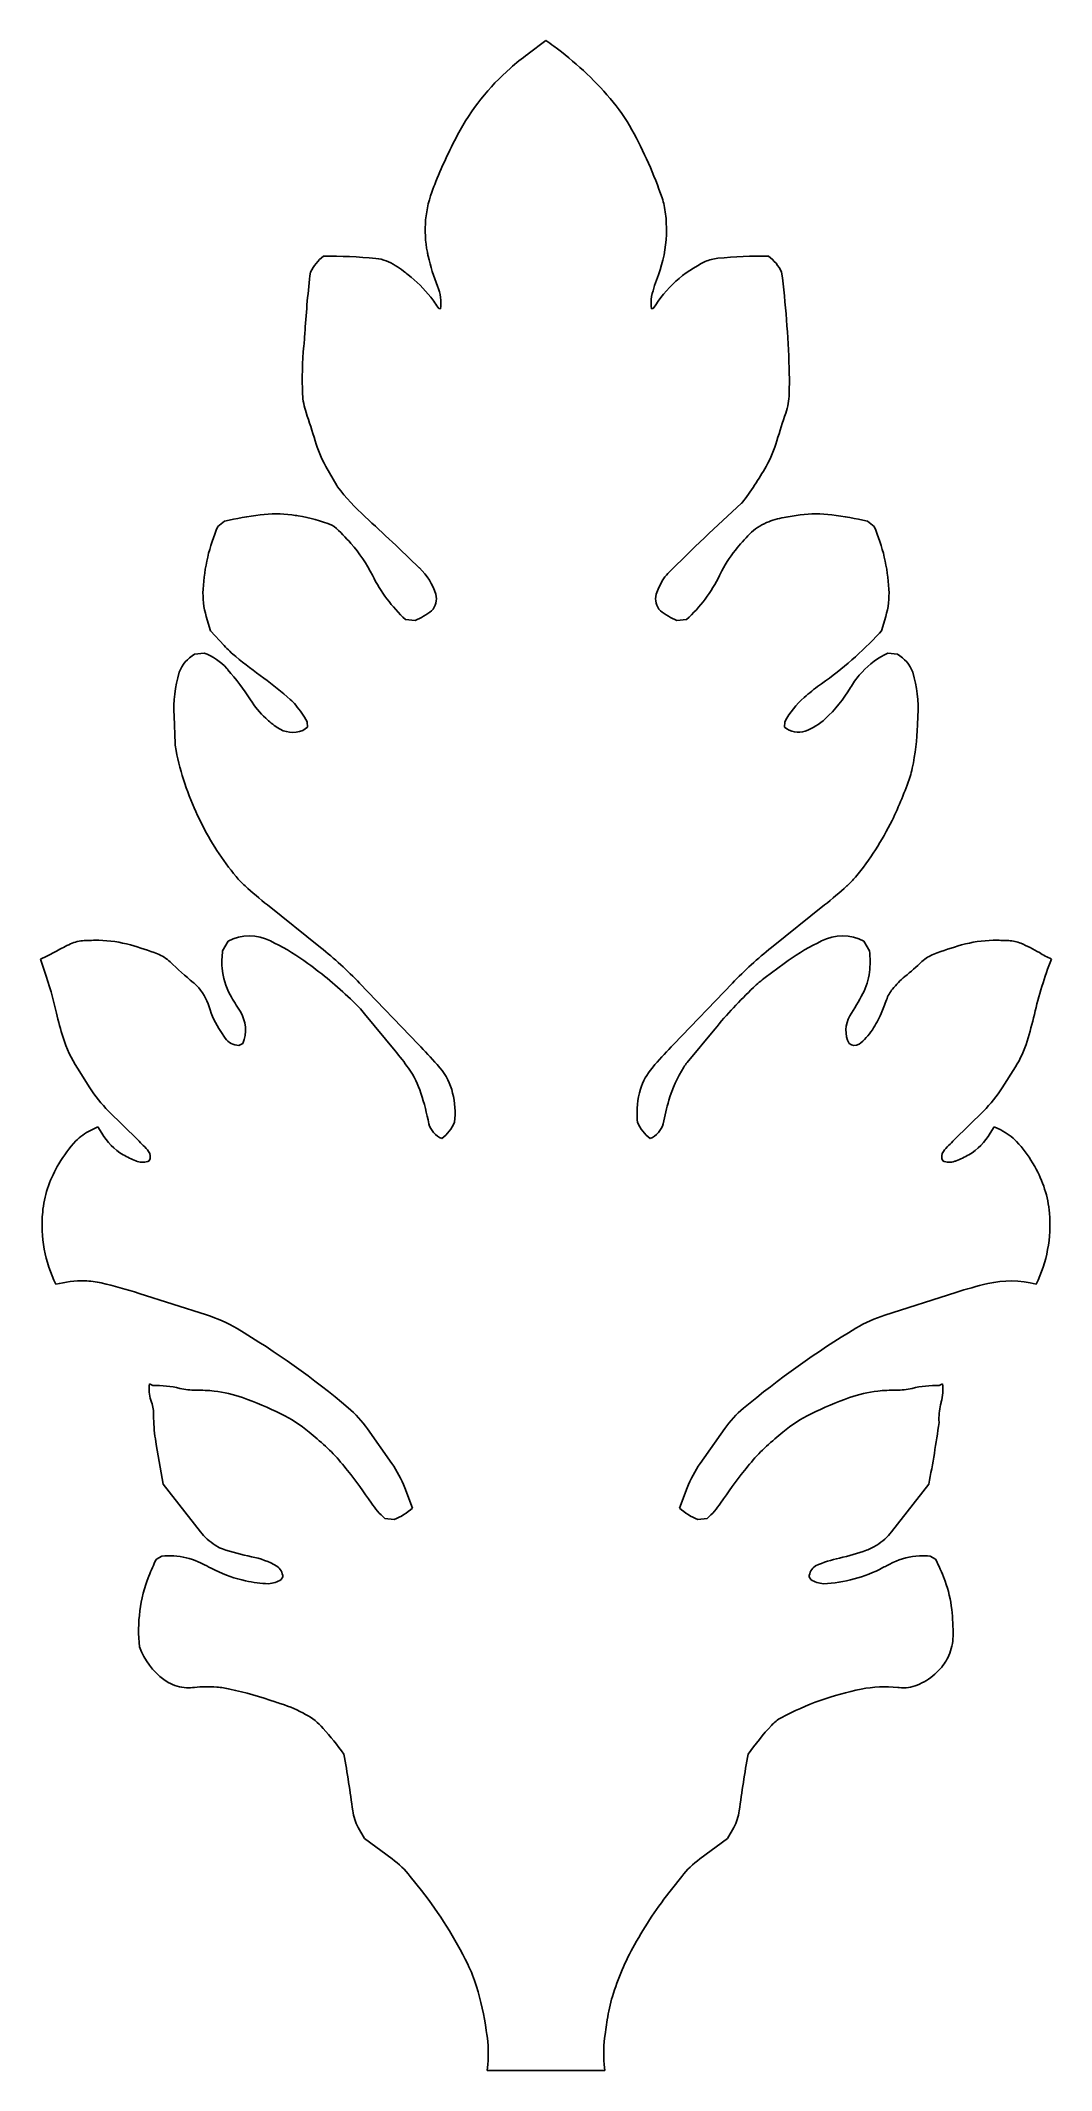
# Model space of a CAD drawing. Extents: x 2988 to 3070, y 1379 to 1544.
import ezdxf

# ---------------------------------------------------------------- set-up
doc = ezdxf.new("R2010")
doc.units = 0
doc.header["$MEASUREMENT"] = 0
doc.layers.add('Elements', color=7, linetype='Continuous')

msp = doc.modelspace()

# ---------------------------------------------------------------- linework, layer by layer
at = {"layer": 'Elements'}
for p, q in [((3027.545898, 1543.139526), (3028.984375, 1544.204834)), ((3020.270752, 1522.424194), (3020.411133, 1522.404175)), ((3037.557617, 1522.404175), (3037.698242, 1522.424194)), ((3011.986328, 1508.042603), (3011.110107, 1509.608032)), ((3012.059326, 1507.948853), (3011.986328, 1508.042603)), ((3044.87915, 1506.628052), (3044.872314, 1506.619019)), ((3002.334961, 1504.725708), (3002.885498, 1505.152222)), ((3011.584961, 1504.821655), (3011.78833, 1504.734985)), ((3055.083252, 1505.152222), (3055.634033, 1504.725708)), ((3001.739746, 1496.251709), (3001.396484, 1497.421631)), ((3002.851562, 1495.048584), (3001.739746, 1496.251709)), ((3017.574707, 1497.165771), (3018.347412, 1497.090698)), ((3039.621582, 1497.090698), (3040.394287, 1497.165771)), ((3056.229248, 1496.251709), (3056.062012, 1496.070801)), ((3056.57251, 1497.421753), (3056.229248, 1496.251709)), ((3000.452393, 1494.345581), (3001.217041, 1494.443726)), ((3056.476318, 1494.29895), (3056.751953, 1494.443726)), ((3056.751953, 1494.443726), (3057.516602, 1494.345581)), ((3050.098145, 1490.958374), (3049.951904, 1490.831055)), ((2998.872803, 1487.106201), (2998.778076, 1489.31958)), ((3059.190918, 1489.320679), (3059.159424, 1488.581787)), ((3009.234619, 1488.157104), (3009.605957, 1488.419067)), ((3009.605957, 1488.419067), (3009.584229, 1488.866577)), ((3048.384766, 1488.866577), (3048.363037, 1488.419067)), ((3053.456787, 1475.549927), (3053.423828, 1475.520264)), ((3010.681641, 1470.517822), (3006.364746, 1473.972656)), ((3051.60376, 1473.97229), (3047.287842, 1470.517944)), ((2988.270752, 1468.60144), (2987.946777, 1469.581055)), ((3002.727051, 1470.244141), (3003.167725, 1471.036865)), ((3006.615723, 1471.049194), (3006.948486, 1470.883057)), ((3051.020996, 1470.883057), (3051.353027, 1471.04895)), ((3054.80127, 1471.036865), (3055.241943, 1470.244141)), ((3009.641113, 1469.22644), (3009.879395, 1469.049072)), ((3046.789551, 1468.081909), (3048.327637, 1469.226196)), ((3018.640869, 1462.6427), (3013.853027, 1467.622192)), ((3044.115967, 1467.621826), (3039.328369, 1462.642822)), ((3014.250244, 1465.134277), (3016.734131, 1462.129395)), ((3002.568604, 1463.701294), (3002.930908, 1463.155518)), ((3040.454346, 1461.184937), (3042.687012, 1463.885864)), ((3004.046631, 1462.567993), (3004.37085, 1462.714844)), ((2991.935547, 1459.128296), (2990.938477, 1460.703125)), ((3020.36084, 1460.737305), (3020.13623, 1460.998535)), ((3037.833008, 1460.998657), (3037.596436, 1460.723755)), ((3067.101074, 1460.814453), (3066.033691, 1459.128784)), ((2995.839111, 1454.886353), (2993.467773, 1457.22644)), ((3036.393311, 1456.507812), (3036.407715, 1456.318237)), ((3064.500488, 1457.226196), (3062.129883, 1454.886353)), ((2991.991455, 1455.660889), (2992.588867, 1455.959229)), ((2992.588867, 1455.959229), (2992.90918, 1455.419556)), ((3065.059814, 1455.419556), (3065.380127, 1455.959229)), ((3065.380127, 1455.959229), (3065.910156, 1455.694458)), ((3068.496582, 1453.018799), (3068.673096, 1452.713257)), ((2989.294434, 1452.710693), (2989.43457, 1452.953491)), ((3001.417969, 1440.666626), (2995.938477, 1442.417725)), ((3062.268311, 1442.493774), (3056.503906, 1440.651733)), ((2996.786377, 1435.06665), (2997.057373, 1434.920044)), ((3060.911621, 1434.920044), (3061.182617, 1435.06665)), ((3060.895752, 1432.139404), (3060.900391, 1431.92041)), ((3009.758057, 1431.136841), (3010.408936, 1430.586182)), ((3016.458008, 1428.603516), (3014.494629, 1431.398438)), ((3043.496582, 1431.430176), (3041.510986, 1428.603516)), ((3047.560303, 1430.586426), (3048.210938, 1431.136963)), ((3000.92334, 1423.043701), (2997.897705, 1426.925171)), ((3018.14624, 1424.960327), (3017.510742, 1426.623413)), ((3040.458008, 1426.623291), (3039.822754, 1424.960327)), ((3060.071289, 1426.925171), (3057.045654, 1423.043701)), ((3015.900146, 1424.134277), (3016.654785, 1424.032959)), ((3041.314209, 1424.032959), (3042.068848, 1424.134277)), ((3002.476562, 1421.728516), (3002.116943, 1421.957764)), ((3002.705811, 1421.650635), (3002.476562, 1421.728516)), ((2997.345215, 1420.814453), (2997.35376, 1420.831421)), ((2997.35376, 1420.831421), (2997.787109, 1421.072754)), ((3050.876465, 1420.279907), (3050.839355, 1420.263184)), ((3060.181885, 1421.072754), (3060.615234, 1420.831421)), ((3007.492432, 1419.159912), (3007.620117, 1419.372314)), ((3050.348877, 1419.372314), (3050.476562, 1419.159912)), ((2996.14502, 1413.287354), (2995.969238, 1413.689331)), ((3014.240967, 1398.113647), (3013.735352, 1399.02417)), ((3044.233643, 1399.02417), (3043.728027, 1398.113647)), ((3016.488525, 1396.465454), (3014.240967, 1398.113647)), ((3043.728027, 1398.113647), (3041.480469, 1396.465454)), ((3018.876221, 1393.884399), (3017.963867, 1395.041138)), ((3040.005127, 1395.041016), (3039.173096, 1393.986206)), ((3024.182617, 1382.209595), (3024.135498, 1382.5354)), ((3033.956543, 1383.384033), (3033.786377, 1382.209595)), ((3024.2146, 1379.280518), (3024.255859, 1379.77002)), ((3033.754395, 1379.280518), (3024.2146, 1379.280518)), ((3033.713379, 1379.77002), (3033.754395, 1379.280518))]:
    msp.add_line(p, q, dxfattribs=at)
for centre, radius, start, end in [((3009.191406, 1515.956177), 34.492727, 53.706649, 54.982248), ((3013.405762, 1521.69458), 27.373082, 40.591927, 53.706649), ((3040.411133, 1525.668823), 21.696409, 126.482496, 131.295542), ((3003.739014, 1575.283447), 40, 306.482496, 306.524911), ((3038.755371, 1527.553833), 19.1875, 131.295347, 152.031249), ((3022.561279, 1529.541138), 15.315241, 28.964559, 40.587475), ((3056.531494, 1518.114502), 39.314368, 152.031171, 158.534021), ((3006.147461, 1520.456055), 34.075652, 18.76283, 28.964559), ((3028.348145, 1528.806885), 9.173841, 158.193493, 191.335949), ((2982.693115, 1547.073608), 40, 338.193525, 338.579396), ((3065.785889, 1514.475586), 49.258396, 158.534021, 158.579488), ((3033.38208, 1529.707764), 5.3125, 11.989011, 18.762178), ((3030.887695, 1529.178101), 7.862501, 1.614212, 11.988247), ((3078.731201, 1530.526367), 40, 181.61428, 182.029594), ((3028.404785, 1528.74292), 10.358008, 358.336827, 2.029575), ((3028.825195, 1528.730713), 9.9375, 339.078205, 358.336669), ((3013.92334, 1523.178833), 4.637711, 130.615035, 151.373412), ((3011.054688, 1482.457031), 44.242565, 84.66461, 90.194762), ((3014.889648, 1523.520874), 3, 68.092095, 84.662889), ((3013.949951, 1521.184204), 5.518596, 50.958113, 68.092359), ((3036.6875, 1530.472168), 17.677835, 191.315209, 192.35348), ((3033.644287, 1529.805664), 14.5625, 192.353251, 202.423318), ((3046.128174, 1517.349487), 9.839532, 115.312809, 148.952617), ((3043.203857, 1523.532349), 3, 95.164034, 115.313795), ((3046.914307, 1482.457397), 44.24221, 89.805553, 95.161726), ((3044.669922, 1523.684204), 3.850302, 26.475692, 51.54445), ((3094.983398, 1515.241943), 85.734849, 173.194975, 176.385143), ((3042.621582, 1556.537842), 40, 230.958049, 231.612065), ((3010.378906, 1515.839966), 11.922131, 39.088583, 51.612162), ((3016.939453, 1522.912476), 3.508693, 351.670309, 22.423312), ((3051.88916, 1519.913574), 14.754437, 159.078611, 166.248884), ((2966.61792, 1515.081543), 82.149239, 1.76131, 7.216299), ((3014.292725, 1519.019531), 6.879501, 29.66279, 39.088583), ((3040.493408, 1522.912476), 2.97947, 170.17723, 189.82277), ((2969.498779, 1523.169434), 40, 354.593221, 356.385142), ((3037.588379, 1516.724976), 28.393961, 174.593248, 182.524051), ((3012.480225, 1516.491821), 36.265351, 358.453344, 1.76131), ((3014.529297, 1515.708496), 5.3125, 182.524608, 198.96286), ((3043.421875, 1515.656372), 5.3125, 341.090834, 358.452874), ((2959.818359, 1496.909302), 52.538163, 16.347876, 18.963205), ((3098.150635, 1496.909302), 52.538165, 161.091354, 163.652132), ((3019.920898, 1514.539062), 10.096751, 196.347876, 209.23391), ((3038.048096, 1514.539062), 10.09674, 330.76609, 343.652132), ((3026.317383, 1521.105713), 23.540297, 322.046869, 330.762875), ((3028.052734, 1520.42334), 20.283106, 217.953404, 227.302085), ((3148.382812, 1392.201294), 154.291409, 132.134758, 135.207152), ((3016.116211, 1498.809448), 14.997474, 156.766261, 176.886497), ((3009.409668, 1477.225708), 28.678476, 97.273745, 103.149555), ((3007.036865, 1495.815918), 9.9375, 82.40331, 97.27447), ((3004.406982, 1476.095947), 29.832026, 81.396935, 82.403777), ((3007.194336, 1494.520752), 11.197552, 66.914508, 81.396935), ((3000.148682, 1491.954834), 17.286228, 41.229299, 47.674), ((2816.733643, 1291.4021), 291.336169, 46.113086, 47.302085), ((3057.827393, 1491.949707), 17.294976, 135.293276, 141.096121), ((3048.565186, 1501.117798), 4.262496, 113.082461, 135.293276), ((3049.471924, 1498.990845), 6.574674, 100.128931, 113.084749), ((3053.562012, 1476.095947), 29.832037, 97.596223, 100.128931), ((3050.932129, 1495.815918), 9.9375, 82.727015, 97.59669), ((3048.560791, 1477.236206), 28.667877, 76.848998, 82.726634), ((3041.852783, 1498.809448), 14.997499, 3.113697, 23.233739), ((3003.936279, 1495.274048), 12.25, 26.609479, 41.229753), ((3052.101807, 1496.570312), 9.9375, 141.095958, 154.468027), ((3046.428223, 1530.199219), 40, 226.113074, 226.149926), ((3015.204346, 1497.696289), 5.070721, 17.411623, 46.149822), ((3041.017578, 1498.792969), 3, 135.206069, 149.603605), ((3031.548584, 1506.387695), 12.840016, 333.958411, 334.468218), ((3007.688477, 1499.267822), 6.557283, 176.886497, 196.352702), ((3026.269531, 1506.462402), 12.728994, 206.609629, 226.915806), ((3018.58667, 1498.872559), 1.495527, 318.080225, 13.183211), ((3039.382324, 1498.872559), 1.495467, 166.816789, 221.919775), ((3043.633057, 1497.258667), 6.03235, 149.603103, 161.09024), ((3032.387451, 1505.977783), 11.906267, 312.259148, 333.958411), ((3050.280762, 1499.267822), 6.557036, 343.647721, 3.113697), ((3016.181641, 1502.390991), 5.725703, 292.22559, 307.907767), ((3041.787354, 1502.390991), 5.725695, 232.092233, 247.77441), ((3034.142822, 1516.328491), 29.846668, 305.225899, 317.25592), ((3001.904541, 1491.826416), 2.907688, 119.960885, 158.815006), ((2999.704346, 1490.247681), 4.460386, 41.152688, 70.175511), ((3010.071045, 1501.720947), 9.830649, 222.744236, 230.350645), ((3059.647217, 1488.257324), 6.823128, 117.692371, 139.941609), ((3056.065674, 1491.828125), 2.905646, 21.164011, 60.04314), ((3010.084717, 1489.802979), 11.316908, 164.238061, 182.448104), ((3033.181152, 1519.505615), 40, 221.152666, 221.3514), ((2988.642578, 1480.306763), 19.331594, 32.319518, 41.351335), ((3029.323975, 1524.948608), 40, 230.346754, 234.442206), ((3060.260742, 1487.741333), 7.625, 139.941928, 149.336706), ((3047.898193, 1489.803955), 11.303112, 357.549501, 15.776564), ((2992.44873, 1473.36145), 23.411383, 47.656697, 54.442206), ((3060.509033, 1478.987915), 15.864389, 125.225899, 131.013976), ((3043.956787, 1497.407715), 11.32912, 312.841027, 329.336904), ((3011.423096, 1494.718872), 7.625, 212.319237, 226.980567), ((3004.639648, 1486.73877), 5.3125, 40.824776, 47.655994), ((3003.05249, 1485.367554), 7.40991, 28.177758, 40.825179), ((3054.519775, 1485.580078), 6.959858, 131.020297, 151.822242), ((3011.980225, 1495.315918), 8.441669, 226.980778, 235.172849), ((3008.410645, 1490.207153), 2.209407, 235.498651, 291.896638), ((3049.487305, 1489.729492), 1.726613, 229.372343, 288.464409), ((3048.256348, 1492.771362), 5.006009, 290.801985, 312.841027), ((3036.80835, 1489.53894), 22.371518, 348.494608, 357.547837), ((3002.592773, 1487.265381), 3.723287, 182.450554, 191.487087), ((3021.867188, 1491.189941), 23.393095, 191.505422, 205.169595), ((3029.742676, 1494.178711), 30.419283, 334.004713, 341.245738), ((3053.285156, 1486.185181), 5.556766, 341.245738, 348.492838), ((3028.202881, 1494.167358), 30.393459, 205.169595, 206.327565), ((3021.391602, 1490.796997), 22.793958, 206.327565, 219.56262), ((3036.264404, 1490.998657), 23.163496, 320.434431, 334.004713), ((3009.380859, 1480.873779), 7.214266, 219.5609, 227.912109), ((3049.0271, 1480.452881), 6.607589, 312.096555, 320.437899), ((3031.35791, 1505.203125), 40, 227.908892, 231.330282), ((3026.610107, 1505.202271), 40, 308.670638, 312.093755), ((3004.903809, 1467.622803), 3.830232, 63.452098, 116.955119), ((3053.065186, 1467.622925), 3.830043, 63.044881, 116.553618), ((2983.271729, 1480.635254), 12.002142, 292.924504, 299.813497), ((2996.484375, 1457.577026), 14.573376, 114.781303, 119.813497), ((2991.633301, 1468.084717), 3, 92.630722, 114.7797), ((2992.394531, 1451.53125), 19.57094, 89.183919, 92.632958), ((2992.531738, 1461.163696), 9.9375, 74.185117, 89.183555), ((2987.987793, 1445.122314), 26.610028, 69.191232, 74.184486), ((2996.375244, 1467.192261), 3, 45.794579, 69.192642), ((3009.212646, 1469.356812), 6.545995, 172.209426, 184.410448), ((2998.923828, 1454.822754), 17.953417, 53.348188, 63.450918), ((2990.037842, 1444.723022), 33.038407, 43.876483, 51.329362), ((3067.937988, 1444.715942), 33.04804, 128.67147, 136.123265), ((3059.04834, 1454.816772), 17.960141, 116.54871, 126.649555), ((3048.756348, 1469.356812), 6.546014, 352.631658, 7.790574), ((3061.554443, 1467.17749), 3, 110.91214, 132.796895), ((3069.97876, 1445.128174), 26.603768, 105.812929, 110.910207), ((3065.437256, 1461.163696), 9.9375, 90.816445, 105.813145), ((3065.574463, 1451.53125), 19.570946, 87.116033, 90.816081), ((3066.408203, 1468.081177), 3, 67.718904, 87.117221), ((3063.528076, 1461.052246), 10.596144, 58.618639, 67.718477), ((3103.427734, 1456.845337), 35.750904, 159.130856, 166.680018), ((3073.806152, 1477.903076), 9.141871, 238.618639, 245.549207), ((2950.294678, 1456.03894), 40, 13.215864, 18.304235), ((3017.908203, 1489.331177), 27.883614, 225.794941, 230.954817), ((3007.98291, 1469.261963), 5.3125, 184.410721, 209.290914), ((2988.377686, 1440.153076), 36.018059, 46.208295, 53.346764), ((3052.768799, 1460.04541), 10.016813, 126.649791, 133.80799), ((3049.979736, 1469.198608), 5.3125, 332.848516, 352.631994), ((3062.883789, 1462.465332), 7.417069, 129.889998, 140.941318), ((3034.746582, 1496.128906), 36.456975, 309.889998, 312.798462), ((2998.453613, 1465.345459), 3, 43.959692, 50.953524), ((2997.543701, 1464.468018), 4.264019, 16.886626, 43.959227), ((3029.516357, 1481.340942), 30.002503, 209.289826, 212.238406), ((3073.517822, 1438.401367), 40, 133.794995, 140.423213), ((3034.743164, 1477.013062), 22.436064, 327.490625, 332.847858), ((3035.301514, 1473.980103), 22.682277, 337.081245, 340.124294), ((3059.453857, 1465.248657), 3, 140.940748, 160.12505), ((3016.352051, 1471.551758), 27.854362, 193.215864, 197.43759), ((3008.936035, 1467.92688), 7.642009, 196.886626, 213.569241), ((3001.703613, 1463.800171), 2.879598, 337.858064, 32.238406), ((3005.000977, 1457.488892), 11.999929, 39.577033, 46.221292), ((3055.643799, 1463.776123), 2.304609, 149.231941, 207.420149), ((3048.781982, 1468.280518), 8.04639, 326.420346, 337.081245), ((3031.260498, 1473.931641), 38.411465, 343.329313, 346.680018), ((2999.921143, 1466.390747), 10.632026, 197.43759, 212.341071), ((3004.040283, 1463.909302), 1.341232, 214.194831, 270.271147), ((3051.27124, 1466.626831), 5.057989, 308.245548, 326.430696), ((3059.957275, 1465.338013), 8.455486, 327.657402, 343.329313), ((2999.282959, 1447.704712), 22.640932, 35.034223, 39.576404), ((2989.807617, 1434.918335), 40, 40.692982, 43.876735), ((3068.160889, 1434.917725), 40, 136.121876, 139.305768), ((3054.044189, 1463.268066), 0.710642, 231.121929, 300.2699), ((3011.578125, 1456.324829), 7.625, 17.916318, 35.034702), ((3016.662109, 1457.556641), 4.878224, 13.502086, 40.693357), ((3041.135498, 1457.67981), 4.668018, 139.301197, 163.414416), ((3049.221191, 1455.104126), 10.689589, 147.836626, 163.656277), ((3043.319092, 1458.816895), 3.716859, 140.422967, 147.853313), ((3001.023193, 1464.882324), 10.75622, 212.340414, 225.37846), ((2998.578857, 1452.12207), 21.286812, 11.037298, 17.916402), ((3014.573975, 1457.055176), 7.025816, 353.979166, 13.502086), ((3043.304932, 1457.033691), 6.931657, 163.414416, 184.351034), ((3059.390137, 1452.12207), 21.286814, 163.656277, 168.962702), ((3056.938721, 1464.888062), 10.765075, 314.62351, 327.656221), ((3018.682129, 1457.51062), 3.116113, 306.315498, 337.501685), ((3039.288574, 1457.512451), 3.118573, 202.515664, 233.679126), ((2997.748047, 1448.152954), 9.599942, 136.199941, 149.996381), ((2993.898193, 1451.843872), 4.266717, 116.542813, 136.191538), ((2997.174072, 1457.950684), 4.95941, 210.688278, 239.445253), ((2983.453613, 1442.336182), 17.632492, 41.211569, 45.378379), ((3021.202637, 1456.658813), 1.791167, 194.928399, 247.859236), ((3036.766357, 1456.658813), 1.791135, 292.140764, 345.071601), ((3074.526855, 1442.32605), 17.64786, 134.625246, 138.788431), ((3060.794678, 1457.950806), 4.959595, 300.554136, 329.311948), ((3063.810059, 1451.490479), 4.699342, 43.800059, 63.457187), ((3060.725098, 1448.531494), 8.974019, 30.001739, 43.802242), ((2998.022949, 1459.388672), 6.629299, 239.445253, 249.348839), ((2981.577881, 1415.755615), 40, 69.179669, 69.34867), ((2996.218994, 1454.257324), 1.191632, 249.179603, 296.633298), ((2996.16626, 1453.546509), 0.685599, 328.877035, 36.384352), ((3061.803467, 1453.546387), 0.686331, 143.643714, 211.072106), ((3061.75, 1454.258179), 1.192497, 243.374621, 290.858765), ((3076.417236, 1415.765381), 40, 110.685302, 110.858846), ((3059.946045, 1459.388672), 6.629283, 290.685429, 300.554136), ((2997.189209, 1448.152222), 9.116386, 149.997709, 174.58621), ((3060.736328, 1448.130371), 9.16496, 5.052195, 30.003199), ((2998.982422, 1447.9823), 10.917488, 174.58621, 206.245315), ((3059.032715, 1447.979858), 10.874995, 333.658717, 5.052195), ((2991.362305, 1434.877319), 8.557284, 88.951024, 104.702711), ((2991.400391, 1436.958252), 6.475984, 76.824784, 88.951024), ((2983.762207, 1404.31604), 40, 72.277502, 76.829078), ((3072.53125, 1410.378174), 33.715609, 103.170283, 107.722004), ((3066.708252, 1435.262939), 8.158629, 75.299363, 103.170227), ((2997.766357, 1429.240112), 11.995783, 59.283943, 72.277496), ((3059.882812, 1430.078491), 11.100048, 107.722395, 121.104257), ((2969.759033, 1382.100342), 66.828077, 49.771103, 59.283943), ((3092.330566, 1376.29834), 73.910442, 121.104257, 129.806281), ((2999.974854, 1434.65979), 3.214419, 172.728164, 196.69419), ((2997.345459, 1426.77124), 8.153894, 76.445965, 92.024743), ((3060.623535, 1426.77124), 8.153852, 87.975257, 103.553025), ((3057.377441, 1434.581177), 3.836113, 345.126179, 7.270657), ((3002.250977, 1435.342285), 5.590618, 196.69419, 198.565643), ((2993.831299, 1432.514282), 3.291326, 359.743032, 18.565643), ((3000.501465, 1439.862549), 5.3125, 256.445276, 270.547689), ((3000.67334, 1421.880615), 12.67031, 83.773708, 90.547628), ((3000.969727, 1424.59729), 9.9375, 70.131142, 83.773128), ((2993.311035, 1403.404663), 32.471576, 64.173485, 70.130919), ((3064.662354, 1403.39563), 32.481599, 109.872366, 115.827205), ((3056.999023, 1424.59729), 9.9375, 96.225473, 109.871984), ((3057.295654, 1421.878052), 12.672855, 89.451672, 96.225552), ((3057.467773, 1439.862549), 5.3125, 269.452311, 283.552164), ((3065.779541, 1432.244019), 4.884881, 164.567778, 181.227129), ((3055.685791, 1435.030396), 5.586318, 344.567778, 345.126179), ((3009.372559, 1432.44458), 12.25, 179.743075, 188.736178), ((3002.689941, 1422.783081), 10.942758, 49.765443, 64.173485), ((3007.019775, 1426.147339), 9.135003, 35.088113, 49.771103), ((3050.467041, 1426.533325), 8.518643, 129.806281, 144.911391), ((3055.278076, 1422.784668), 10.940925, 115.827205, 130.235608), ((2963.438721, 1445.530518), 98.407378, 349.101803, 352.050298), ((3094.530273, 1445.530518), 98.407379, 188.736139, 190.898197), ((2999.118408, 1417.240723), 17.480818, 38.083659, 49.768106), ((3058.855957, 1417.236084), 17.4879, 130.234386, 141.917175), ((3009.024414, 1423.381226), 9.084647, 20.908788, 35.088681), ((3048.946045, 1423.380493), 9.086322, 144.912617, 159.091212), ((2977.716553, 1400.46936), 44.671172, 33.880198, 38.083659), ((3080.252441, 1400.46936), 44.67117, 141.917175, 146.11979), ((3019.935059, 1428.817749), 6.181856, 213.880198, 229.25439), ((3014.481934, 1429.19043), 5.596498, 292.845778, 310.900595), ((3043.487061, 1429.19043), 5.596509, 229.099405, 247.154222), ((3038.033936, 1428.817749), 6.18186, 310.74561, 326.11979), ((3004.672363, 1425.965942), 4.753459, 217.93515, 237.481424), ((3008.674316, 1439.21228), 18.548236, 251.229143, 258.801286), ((3053.501953, 1425.644287), 4.371899, 290.353022, 302.516836), ((3053.296631, 1425.965942), 4.753459, 302.518576, 322.06485), ((3011.228516, 1413.79895), 15.555304, 153.191656, 158.730243), ((2998.344727, 1412.219116), 8.87118, 87.314354, 93.603826), ((2998.511475, 1415.773926), 5.3125, 65.171527, 87.313266), ((2983.007812, 1382.263062), 42.23588, 63.080275, 65.172575), ((3003.700928, 1414.091553), 7.060105, 60.945203, 78.801286), ((3006.373047, 1419.266113), 1.251584, 4.867595, 52.808232), ((3051.595947, 1419.266113), 1.251631, 127.191768, 175.132405), ((3054.738281, 1411.693848), 9.414527, 101.775191, 114.217143), ((3051.061523, 1430.113892), 11.296105, 272.317534, 297.903424), ((3049.685791, 1435.931519), 15.344131, 281.775191, 290.353022), ((3070.803955, 1392.831543), 30.8908, 116.23231, 117.903424), ((3059.498047, 1415.775513), 5.3125, 92.033144, 116.231803), ((3059.624268, 1412.219116), 8.871181, 86.396174, 92.032642), ((3046.226318, 1413.560425), 16.121567, 20.368149, 26.808348), ((3008.136963, 1415.002197), 12.237656, 158.729135, 186.152999), ((3006.628906, 1428.783081), 9.9375, 243.079593, 258.198265), ((3006.891602, 1430.040283), 11.221894, 258.197725, 267.748225), ((3006.240967, 1421.280151), 2.462073, 274.886315, 300.551101), ((3051.728027, 1421.280151), 2.462027, 239.448899, 265.113685), ((3027.891602, 1406.753418), 35.679206, 20.144926, 20.368149), ((3052.058594, 1415.618774), 9.9375, 6.37983, 20.144497), ((3045.129639, 1414.843994), 16.909596, 359.039244, 6.380183), ((3057.953613, 1414.628906), 4.083642, 336.392786, 359.039244), ((3001.139893, 1415.470337), 5.451084, 203.607484, 238.76891), ((3056.529785, 1415.964355), 6.028688, 311.808739, 318.069577), ((3058.078125, 1414.57373), 3.947545, 318.069577, 336.402884), ((2999.868896, 1413.374634), 3, 238.77036, 268.740955), ((2999.915771, 1415.505249), 5.131161, 268.739657, 275.827936), ((3001.46582, 1400.318237), 10.134788, 85.586974, 95.827936), ((3001.658936, 1402.820557), 7.625, 77.447116, 85.587295), ((2995.84668, 1376.71814), 34.366725, 71.05829, 77.446682), ((3059.173828, 1387.225342), 23.48831, 101.279161, 118.147629), ((3056.523438, 1400.514404), 9.9375, 84.102984, 101.278738), ((3056.503174, 1400.318237), 10.13476, 83.441412, 84.102374), ((3058.003418, 1413.367065), 3, 263.439167, 292.054236), ((3057.300293, 1415.102661), 4.872622, 292.053867, 311.808739), ((3019.986572, 1447.057861), 40, 251.058447, 251.799606), ((3003.783203, 1397.776123), 11.877144, 61.410458, 71.799624), ((3006.924561, 1403.540283), 5.3125, 41.642176, 61.410344), ((2991.493896, 1389.819946), 25.960908, 35.723646, 41.642231), ((3066.475098, 1389.819946), 25.960911, 137.640334, 144.276354), ((3049.508545, 1405.290649), 3, 118.149012, 137.640214), ((2923.995605, 1388.756958), 90.047515, 7.413173, 10.377778), ((3133.973389, 1388.756958), 90.047513, 169.622222, 172.586824), ((3017.049316, 1400.86438), 3.79058, 187.413173, 209.042955), ((3040.919678, 1400.86438), 3.790581, 330.957045, 352.586824), ((3011.986572, 1390.326294), 7.613005, 38.266086, 53.746457), ((3045.98291, 1390.325806), 7.61353, 126.253543, 141.733385), ((2992.979248, 1373.456665), 32.984011, 25.998703, 38.266653), ((3065.960693, 1372.855591), 34.11851, 141.732887, 150.811868), ((3054.925537, 1379.020752), 21.478198, 150.811868, 163.028399), ((3011.54248, 1382.510132), 12.330719, 16.975996, 25.998703), ((3000.31665, 1379.085083), 24.067452, 8.242431, 16.971661), ((3046.655029, 1381.5448), 12.831092, 163.028527, 171.758585), ((3013.551514, 1380.6698), 10.742037, 355.194811, 8.241415), ((3044.416748, 1380.6698), 10.741205, 171.758082, 184.805189)]:
    msp.add_arc(centre, radius, start, end, dxfattribs=at)

doc.saveas('drawing.dxf')
